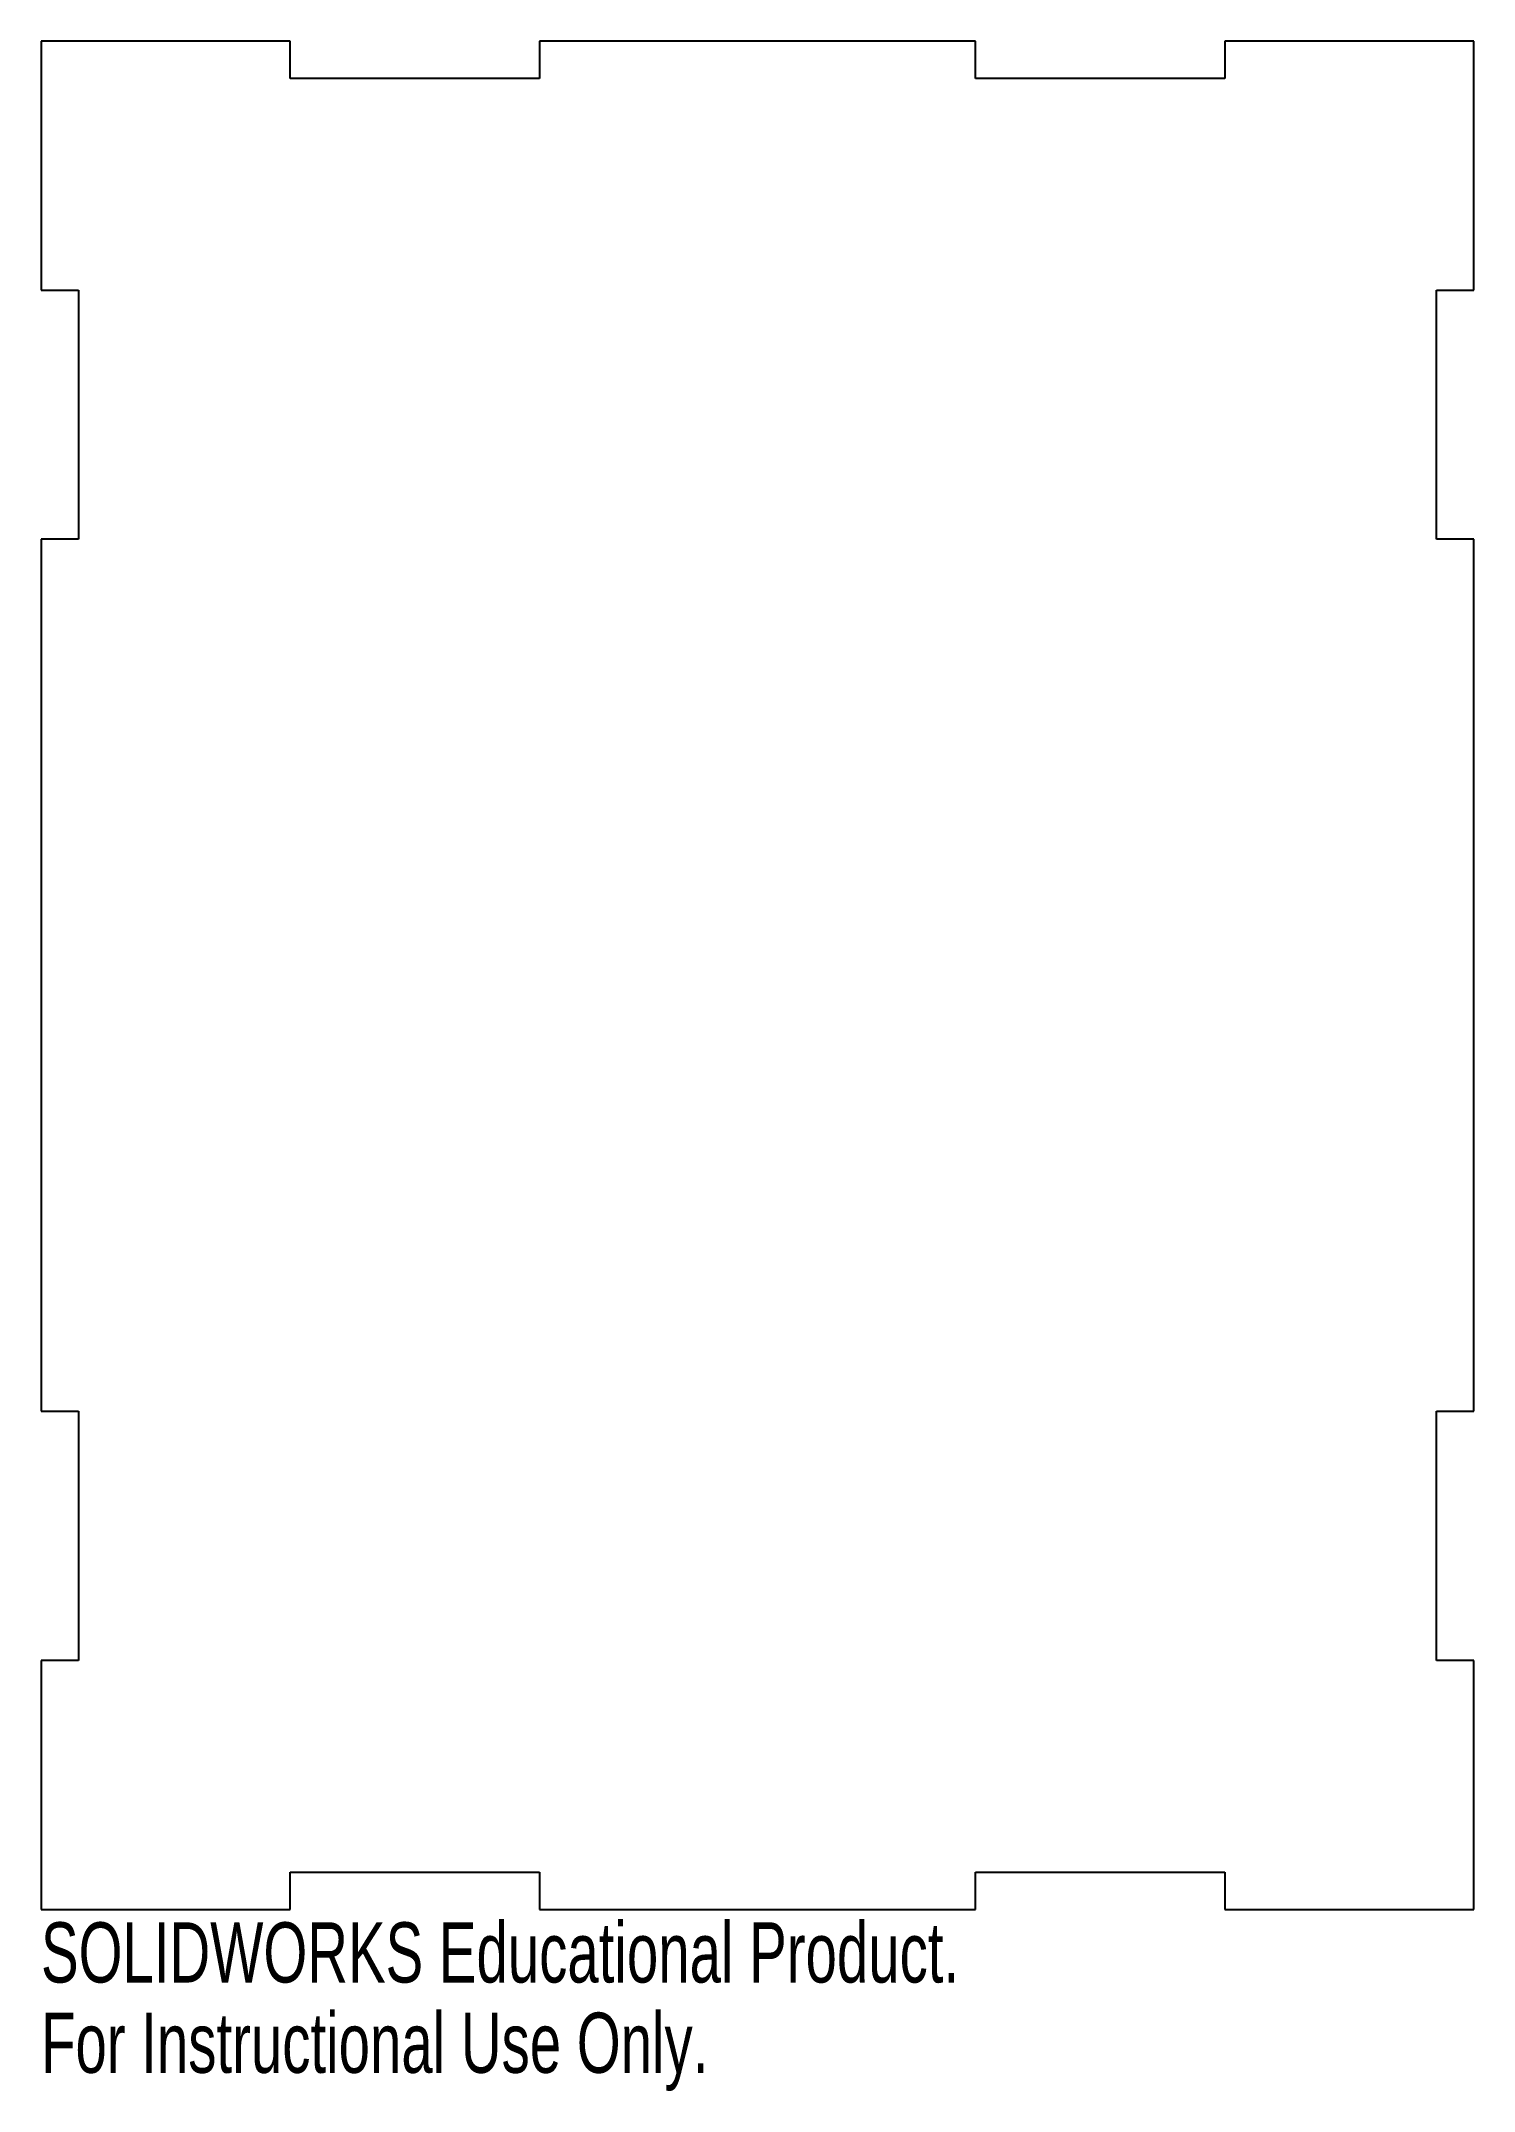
# Model space of a CAD drawing. Header units: millimetres. Extents: x -58 to 58, y -90 to 75.
import ezdxf

# ---------------------------------------------------------------- set-up
doc = ezdxf.new("R2010")
doc.units = ezdxf.units.MM
doc.styles.add('SLDTEXTSTYLE0', font='TXT', dxfattribs={"width": 0.7})

msp = doc.modelspace()

# ---------------------------------------------------------------- linework, layer by layer
at = {"color": 7, "linetype": 'Continuous', "lineweight": 25}
for p, q in [((-37.5, 75), (-57.5, 75)), ((-57.5, 75), (-57.5, 55)), ((-37.5, 72), (-37.5, 75)), ((-17.5, 75), (-17.5, 72)), ((17.5, 75), (-17.5, 75)), ((17.5, 72), (17.5, 75)), ((57.5, 75), (37.5, 75)), ((37.5, 75), (37.5, 72)), ((57.5, 55), (57.5, 75)), ((-17.5, 72), (-37.5, 72)), ((37.5, 72), (17.5, 72)), ((-57.5, 55), (-54.5, 55)), ((-54.5, 55), (-54.5, 35)), ((54.5, 55), (57.5, 55)), ((54.5, 35), (54.5, 55)), ((-57.5, 35), (-57.5, -35)), ((-54.5, 35), (-57.5, 35)), ((57.5, 35), (54.5, 35)), ((57.5, -35), (57.5, 35)), ((-57.5, -35), (-54.5, -35)), ((-54.5, -35), (-54.5, -55)), ((54.5, -35), (57.5, -35)), ((54.5, -55), (54.5, -35)), ((-57.5, -55), (-57.5, -75)), ((-54.5, -55), (-57.5, -55)), ((57.5, -55), (54.5, -55)), ((57.5, -75), (57.5, -55)), ((-37.5, -72), (-17.5, -72)), ((-37.5, -75), (-37.5, -72)), ((-17.5, -72), (-17.5, -75)), ((17.5, -72), (37.5, -72)), ((17.5, -75), (17.5, -72)), ((37.5, -72), (37.5, -75)), ((-57.5, -75), (-37.5, -75)), ((-17.5, -75), (17.5, -75)), ((37.5, -75), (57.5, -75))]:
    msp.add_line(p, q, dxfattribs=at)

# ---------------------------------------------------------------- texts
at = {"color": 7, "linetype": 'Continuous', "char_height": 4.8336, "attachment_point": 1, "style": 'SLDTEXTSTYLE0'}
for s, insert in [('SOLIDWORKS Educational Product.', (-57.5, -76.02)), ('For Instructional Use Only.', (-57.5, -83.27))]:
    msp.add_mtext(s, dxfattribs=dict(at, insert=insert))

doc.saveas('drawing.dxf')
